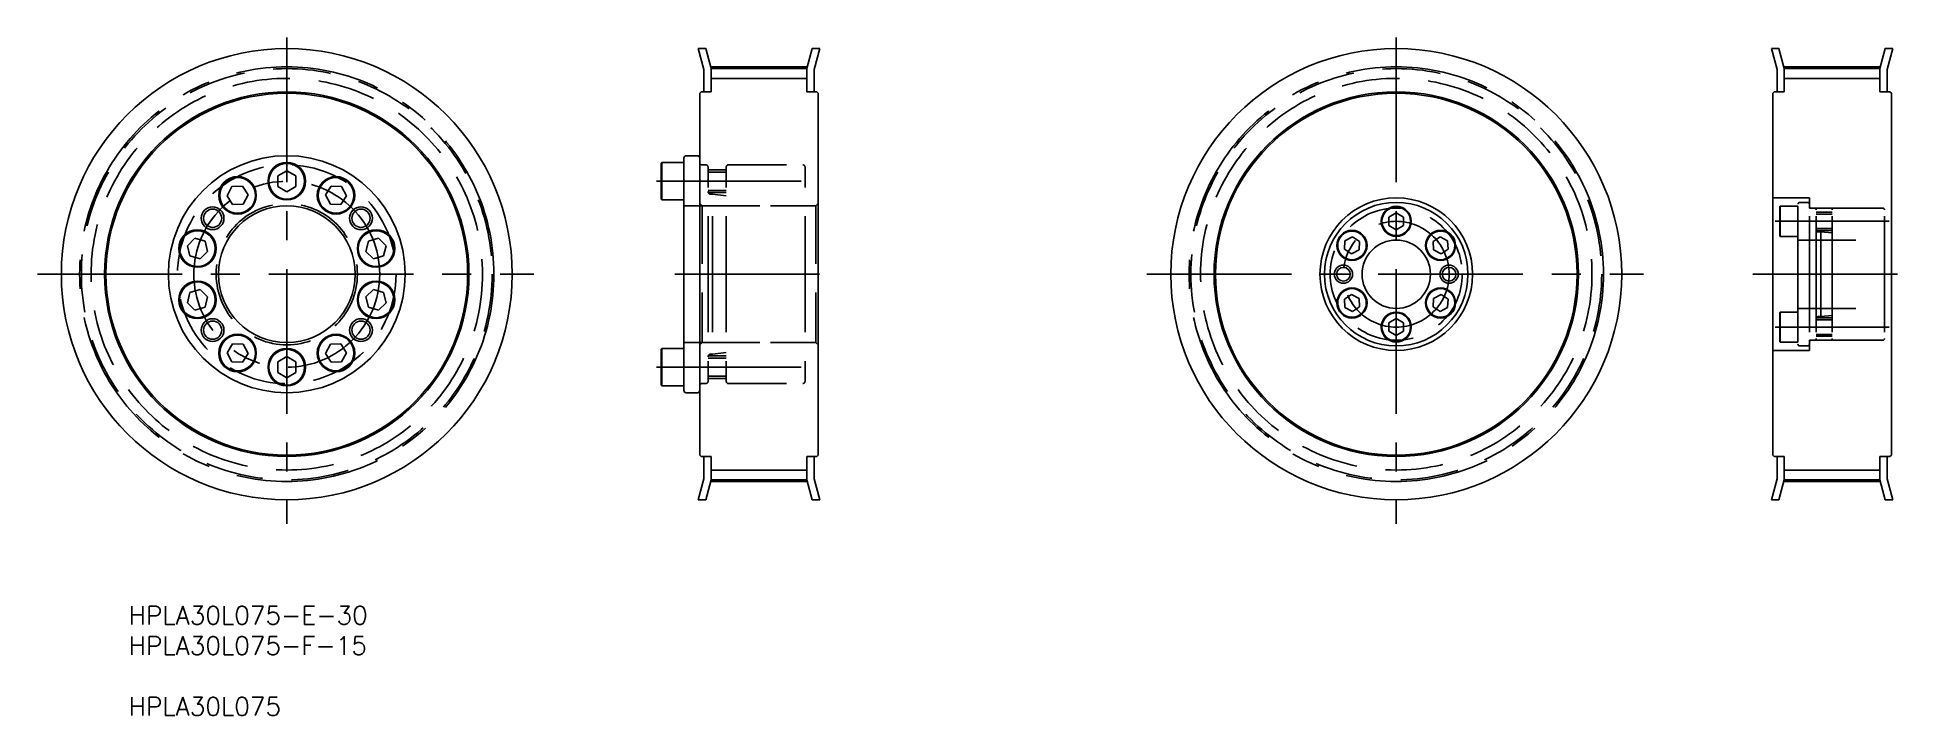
# Model space of a CAD drawing. Extents: x -5 to 406, y 5 to 154.
import ezdxf

# ---------------------------------------------------------------- set-up
doc = ezdxf.new("R2010")
doc.units = 0
doc.linetypes.add('CENTER', pattern=[50.8, 31.75, -6.35, 6.35, -6.35])
doc.linetypes.add('DASHED', pattern=[19.05, 12.7, -6.35])
doc.layers.get('0').update_dxf_attribs({"linetype": 'CONTINUOUS'})
doc.layers.add('CENTER', color=1, linetype='CENTER')
doc.styles.add('MISUMI', font='txt.shx')

# ---------------------------------------------------------------- blocks, each defined once
blk = doc.blocks.new('*U6')
at = {"color": 7, "linetype": 'CONTINUOUS', "style": 'MISUMI'}
for s, p in [('HPLA30L075-E-30', (15.05, 25.31)), ('HPLA30L075-F-15', (15.05, 18.65)), ('HPLA30L075', (15.05, 5.31))]:
    blk.add_text(s, height=4, dxfattribs=at).set_placement(p)

msp = doc.modelspace()

# ---------------------------------------------------------------- linework, layer by layer
at = {"color": 7, "linetype": 'CONTINUOUS'}
for p, q in [((140.09, 151.64), (141.75, 151.64)), ((140.09, 151.64), (141.32, 147.03)), ((141.75, 151.64), (142.92, 147.24)), ((163.92, 147.24), (165.1, 151.64)), ((165.1, 151.64), (166.76, 151.64)), ((165.52, 147.03), (166.76, 151.64)), ((375.69, 151.64), (377.35, 151.64)), ((375.69, 151.64), (376.93, 147.03)), ((377.35, 151.64), (378.53, 147.24)), ((399.53, 147.24), (400.71, 151.64)), ((400.71, 151.64), (402.37, 151.64)), ((401.13, 147.03), (402.37, 151.64)), ((141.32, 142.14), (141.32, 147.03)), ((142.92, 147.24), (163.92, 147.24)), ((142.92, 142.14), (142.92, 147.24)), ((163.92, 142.14), (163.92, 147.24)), ((165.52, 142.14), (165.52, 147.03)), ((376.93, 142.14), (376.93, 147.03)), ((378.53, 147.24), (399.53, 147.24)), ((378.53, 142.14), (378.53, 147.24)), ((399.53, 142.14), (399.53, 147.24)), ((401.13, 142.14), (401.13, 147.03)), ((140.72, 142.14), (140.42, 141.84)), ((140.42, 62.44), (140.42, 141.84)), ((140.72, 142.14), (142.92, 142.14)), ((163.92, 142.14), (166.12, 142.14)), ((166.12, 142.14), (166.42, 141.84)), ((166.42, 62.44), (166.42, 141.84)), ((376.33, 142.14), (376.03, 141.84)), ((376.03, 62.44), (376.03, 141.84)), ((376.33, 142.14), (378.53, 142.14)), ((399.53, 142.14), (401.73, 142.14)), ((401.73, 142.14), (402.03, 141.84)), ((402.03, 62.44), (402.03, 141.84)), ((136.92, 102.14), (136.92, 127.64)), ((137.42, 128.14), (139.92, 128.14)), ((140.42, 102.14), (140.42, 127.64)), ((49.73, 124.85), (47.73, 123.7)), ((47.73, 123.7), (47.73, 121.39)), ((51.73, 123.7), (49.73, 124.85)), ((51.73, 121.39), (51.73, 123.7)), ((131.92, 126.47), (132.04, 126.67)), ((131.92, 118.62), (131.92, 126.47)), ((132.04, 118.42), (132.04, 126.67)), ((132.04, 126.67), (136.92, 126.67)), ((136.92, 118.42), (136.92, 126.67)), ((136.92, 120.04), (136.92, 125.04)), ((37.69, 121.4), (36.61, 119.36)), ((36.61, 119.36), (37.83, 117.41)), ((40, 121.48), (37.69, 121.4)), ((41.23, 119.53), (40, 121.48)), ((40.14, 117.49), (41.23, 119.53)), ((47.73, 121.39), (49.73, 120.24)), ((49.73, 120.24), (51.73, 121.39)), ((58.23, 119.53), (59.45, 121.48)), ((59.31, 117.49), (58.23, 119.53)), ((59.45, 121.48), (61.76, 121.4)), ((62.85, 119.36), (61.62, 117.41)), ((61.76, 121.4), (62.85, 119.36)), ((37.83, 117.41), (40.14, 117.49)), ((61.62, 117.41), (59.31, 117.49)), ((131.92, 118.62), (132.04, 118.42)), ((132.04, 118.42), (136.92, 118.42)), ((293.33, 115.59), (291.73, 114.67)), ((294.93, 114.67), (293.33, 115.59)), ((294.13, 115.13), (294.13, 115.13)), ((136.92, 114.89), (136.92, 114.89)), ((291.73, 114.67), (291.73, 112.82)), ((291.73, 112.82), (293.33, 111.9)), ((293.33, 111.9), (294.93, 112.82)), ((294.53, 114.9), (294.53, 114.9)), ((294.93, 112.82), (294.93, 114.67)), ((29.56, 110.01), (27.9, 108.4)), ((27.9, 108.4), (28.46, 106.16)), ((31.78, 109.37), (29.56, 110.01)), ((30.68, 105.53), (32.34, 107.13)), ((32.34, 107.13), (31.78, 109.37)), ((67.12, 107.13), (67.68, 109.37)), ((68.78, 105.53), (67.12, 107.13)), ((67.68, 109.37), (69.9, 110.01)), ((69.9, 110.01), (71.56, 108.4)), ((71.56, 108.4), (71, 106.16)), ((136.92, 108.52), (136.92, 108.52)), ((282.06, 109.47), (281.96, 107.62)), ((281.96, 107.62), (283.51, 106.62)), ((283.7, 110.31), (282.06, 109.47)), ((283.51, 106.62), (285.15, 107.46)), ((285.25, 109.3), (283.7, 110.31)), ((285.15, 107.46), (285.25, 109.3)), ((301.42, 109.3), (302.97, 110.31)), ((301.51, 107.46), (301.42, 109.3)), ((303.16, 106.62), (301.51, 107.46)), ((302.97, 110.31), (304.61, 109.47)), ((304.71, 107.62), (303.16, 106.62)), ((304.61, 109.47), (304.71, 107.62)), ((28.46, 106.16), (30.68, 105.53)), ((71, 106.16), (68.78, 105.53)), ((28.46, 98.13), (30.68, 98.76)), ((30.68, 98.76), (32.34, 97.16)), ((68.78, 98.76), (67.12, 97.16)), ((71, 98.13), (68.78, 98.76)), ((136.92, 102.14), (136.92, 76.64)), ((140.42, 102.14), (140.42, 76.64)), ((27.9, 95.88), (28.46, 98.13)), ((29.56, 94.28), (27.9, 95.88)), ((31.78, 94.92), (29.56, 94.28)), ((32.34, 97.16), (31.78, 94.92)), ((67.12, 97.16), (67.68, 94.92)), ((67.68, 94.92), (69.9, 94.28)), ((69.9, 94.28), (71.56, 95.88)), ((71.56, 95.88), (71, 98.13)), ((283.51, 97.67), (281.96, 96.67)), ((281.96, 96.67), (282.06, 94.82)), ((282.06, 94.82), (283.7, 93.98)), ((285.15, 96.83), (283.51, 97.67)), ((283.7, 93.98), (285.25, 94.99)), ((285.25, 94.99), (285.15, 96.83)), ((301.42, 94.99), (301.51, 96.83)), ((302.97, 93.98), (301.42, 94.99)), ((301.51, 96.83), (303.16, 97.67)), ((304.61, 94.82), (302.97, 93.98)), ((303.16, 97.67), (304.71, 96.67)), ((304.71, 96.67), (304.61, 94.82)), ((293.33, 92.39), (291.73, 91.47)), ((291.73, 91.47), (291.73, 89.62)), ((294.93, 91.47), (293.33, 92.39)), ((294.93, 89.62), (294.93, 91.47)), ((36.61, 84.92), (37.83, 86.88)), ((37.83, 86.88), (40.14, 86.8)), ((40.14, 86.8), (41.23, 84.76)), ((59.31, 86.8), (58.23, 84.76)), ((61.62, 86.88), (59.31, 86.8)), ((62.85, 84.92), (61.62, 86.88)), ((291.73, 89.62), (293.33, 88.7)), ((293.33, 88.7), (294.93, 89.62)), ((37.69, 82.89), (36.61, 84.92)), ((40, 82.81), (37.69, 82.89)), ((41.23, 84.76), (40, 82.81)), ((47.73, 82.9), (49.73, 84.05)), ((47.73, 80.59), (47.73, 82.9)), ((49.73, 84.05), (51.73, 82.9)), ((51.73, 82.9), (51.73, 80.59)), ((58.23, 84.76), (59.45, 82.81)), ((59.45, 82.81), (61.76, 82.89)), ((61.76, 82.89), (62.85, 84.92)), ((131.92, 85.67), (132.04, 85.87)), ((131.92, 85.67), (131.92, 77.82)), ((132.04, 85.87), (132.04, 77.62)), ((132.04, 85.87), (136.92, 85.87)), ((136.92, 85.87), (136.92, 77.62)), ((136.92, 84.24), (136.92, 79.24)), ((49.73, 79.44), (47.73, 80.59)), ((51.73, 80.59), (49.73, 79.44)), ((131.92, 77.82), (132.04, 77.62)), ((132.04, 77.62), (136.92, 77.62)), ((137.42, 76.14), (139.92, 76.14)), ((140.72, 62.14), (140.42, 62.44)), ((140.72, 62.14), (142.92, 62.14)), ((141.32, 62.14), (141.32, 57.26)), ((142.92, 62.14), (142.92, 57.04)), ((163.92, 62.14), (166.12, 62.14)), ((163.92, 62.14), (163.92, 57.04)), ((165.52, 62.14), (165.52, 57.26)), ((166.12, 62.14), (166.42, 62.44)), ((376.33, 62.14), (376.03, 62.44)), ((376.33, 62.14), (378.53, 62.14)), ((376.93, 62.14), (376.93, 57.26)), ((378.53, 62.14), (378.53, 57.04)), ((399.53, 62.14), (401.73, 62.14)), ((399.53, 62.14), (399.53, 57.04)), ((401.13, 62.14), (401.13, 57.26)), ((401.73, 62.14), (402.03, 62.44)), ((140.09, 52.64), (141.32, 57.26)), ((141.75, 52.64), (142.92, 57.04)), ((142.92, 57.04), (163.92, 57.04)), ((163.92, 57.04), (165.1, 52.64)), ((165.52, 57.26), (166.76, 52.64)), ((375.69, 52.64), (376.93, 57.26)), ((377.35, 52.64), (378.53, 57.04)), ((378.53, 57.04), (399.53, 57.04)), ((399.53, 57.04), (400.71, 52.64)), ((401.13, 57.26), (402.37, 52.64)), ((140.09, 52.64), (141.75, 52.64)), ((165.1, 52.64), (166.76, 52.64)), ((375.69, 52.64), (377.35, 52.64)), ((400.71, 52.64), (402.37, 52.64))]:
    msp.add_line(p, q, dxfattribs=at)
at = {"color": 3, "linetype": 'CONTINUOUS'}
for p, q in [((142.92, 145.11), (163.92, 145.11)), ((378.53, 145.11), (399.53, 145.11)), ((142.92, 59.17), (163.92, 59.17)), ((378.53, 59.17), (399.53, 59.17))]:
    msp.add_line(p, q, dxfattribs=at)
at = {"color": 3, "linetype": 'DASHED'}
for p, q in [((140.83, 126.14), (141.72, 126.14)), ((142.22, 102.14), (142.22, 125.64)), ((146.22, 125.04), (142.22, 125.04)), ((146.22, 124.54), (142.22, 124.54)), ((146.22, 102.14), (146.22, 125.64)), ((146.72, 126.14), (163.02, 126.14)), ((163.52, 102.14), (163.52, 125.64)), ((146.22, 120.54), (142.22, 120.54)), ((146.22, 120.04), (142.22, 120.04)), ((142.82, 119.67), (143.22, 119.67)), ((143.22, 102.14), (143.22, 119.67)), ((143.22, 119.67), (146.22, 119.33)), ((136.92, 117.14), (163.52, 117.14)), ((140.42, 117.64), (140.92, 117.14)), ((140.92, 117.14), (165.92, 117.14)), ((140.92, 117.14), (140.92, 87.14)), ((166.42, 117.64), (165.92, 117.14)), ((165.92, 117.14), (165.92, 87.14)), ((376.03, 118.89), (384.03, 118.89)), ((377.53, 116.88), (377.62, 117.04)), ((377.53, 110.61), (377.53, 116.88)), ((377.62, 110.44), (377.62, 117.04)), ((377.62, 117.04), (381.53, 117.04)), ((381.53, 102.14), (381.53, 117.49)), ((381.53, 110.44), (381.53, 117.04)), ((381.53, 111.74), (381.53, 115.74)), ((381.93, 117.89), (383.63, 117.89)), ((384.03, 116.64), (384.03, 118.89)), ((384.03, 102.14), (384.03, 117.49)), ((384.03, 116.64), (402.03, 116.64)), ((384.44, 116.64), (385.13, 116.64)), ((385.53, 102.14), (385.53, 116.24)), ((389.03, 115.74), (385.53, 115.74)), ((389.03, 115.34), (385.53, 115.34)), ((389.03, 102.14), (389.03, 116.24)), ((389.43, 116.64), (400.13, 116.64)), ((400.53, 102.14), (400.53, 116.24)), ((389.03, 112.14), (385.53, 112.14)), ((389.03, 111.74), (385.55, 111.74)), ((385.94, 111.44), (386.53, 111.44)), ((386.53, 111.44), (389.03, 111.19)), ((386.53, 102.14), (386.53, 111.44)), ((377.53, 110.61), (377.62, 110.44)), ((377.62, 110.44), (381.53, 110.44)), ((381.53, 109.64), (400.53, 109.64)), ((142.22, 102.14), (142.22, 78.64)), ((143.22, 102.14), (143.22, 84.62)), ((146.22, 102.14), (146.22, 78.64)), ((163.52, 102.14), (163.52, 78.64)), ((381.53, 102.14), (381.53, 86.79)), ((384.03, 102.14), (384.03, 86.79)), ((385.53, 102.14), (385.53, 88.04)), ((386.53, 102.14), (386.53, 92.84)), ((389.03, 102.14), (389.03, 88.04)), ((400.53, 102.14), (400.53, 88.04)), ((381.53, 94.64), (400.53, 94.64)), ((377.53, 93.68), (377.62, 93.84)), ((377.53, 93.68), (377.53, 87.41)), ((377.62, 93.84), (381.53, 93.84)), ((377.62, 93.84), (377.62, 87.24)), ((381.53, 93.84), (381.53, 87.24)), ((381.53, 92.54), (381.53, 88.54)), ((389.03, 92.14), (385.53, 92.14)), ((389.03, 92.54), (385.55, 92.54)), ((385.94, 92.84), (386.53, 92.84)), ((386.53, 92.84), (389.03, 93.09)), ((136.92, 87.14), (163.52, 87.14)), ((140.42, 86.64), (140.92, 87.14)), ((140.92, 87.14), (165.92, 87.14)), ((166.42, 86.64), (165.92, 87.14)), ((377.53, 87.41), (377.62, 87.24)), ((377.62, 87.24), (381.53, 87.24)), ((381.93, 86.39), (383.63, 86.39)), ((384.03, 87.64), (384.03, 85.39)), ((384.03, 87.64), (402.03, 87.64)), ((384.44, 87.64), (385.13, 87.64)), ((389.03, 88.94), (385.53, 88.94)), ((389.03, 88.54), (385.53, 88.54)), ((389.43, 87.64), (400.13, 87.64)), ((146.22, 84.24), (142.22, 84.24)), ((146.22, 83.74), (142.22, 83.74)), ((142.82, 84.62), (143.22, 84.62)), ((143.22, 84.62), (146.22, 84.96)), ((376.03, 85.39), (384.03, 85.39)), ((140.83, 78.14), (141.72, 78.14)), ((146.22, 79.74), (142.22, 79.74)), ((146.22, 79.24), (142.22, 79.24)), ((146.72, 78.14), (163.02, 78.14))]:
    msp.add_line(p, q, dxfattribs=at)
at = {"color": 7, "linetype": 'CONTINUOUS'}
for centre, radius in [((49.73, 102.14), 49.5), ((293.33, 102.14), 49.5), ((49.73, 102.14), 40), ((49.73, 102.14), 39.7), ((293.33, 102.14), 40), ((293.33, 102.14), 39.7), ((49.73, 102.14), 26), ((38.92, 119.44), 4.12), ((38.92, 119.44), 3.92), ((49.73, 122.54), 4.12), ((49.73, 122.54), 3.92), ((60.54, 119.44), 4.12), ((60.54, 119.44), 3.92), ((33.44, 114.42), 2), ((49.73, 102.14), 15), ((66.02, 114.42), 2), ((293.33, 102.14), 16.75), ((293.33, 102.14), 15.75), ((293.33, 113.74), 3.3), ((293.33, 113.74), 3.14), ((30.12, 107.77), 4.12), ((30.12, 107.77), 3.92), ((69.34, 107.77), 4.12), ((69.34, 107.77), 3.92), ((283.61, 108.46), 3.3), ((283.61, 108.46), 3.14), ((303.06, 108.46), 3.3), ((303.06, 108.46), 3.14), ((293.33, 102.14), 7.5), ((281.73, 102.14), 2), ((281.73, 102.14), 1.5), ((304.93, 102.14), 2), ((304.93, 102.14), 1.5), ((30.12, 96.52), 4.12), ((30.12, 96.52), 3.92), ((69.34, 96.52), 4.12), ((69.34, 96.52), 3.92), ((283.61, 95.83), 3.3), ((283.61, 95.83), 3.14), ((303.06, 95.83), 3.3), ((303.06, 95.83), 3.14), ((33.44, 89.87), 2), ((66.02, 89.87), 2), ((293.33, 90.54), 3.3), ((293.33, 90.54), 3.14), ((38.92, 84.84), 4.12), ((38.92, 84.84), 3.92), ((60.54, 84.84), 4.12), ((60.54, 84.84), 3.92), ((49.73, 81.74), 4.12), ((49.73, 81.74), 3.92)]:
    msp.add_circle(centre, radius, dxfattribs=at)
at = {"color": 3, "linetype": 'DASHED'}
for centre, radius in [((49.73, 102.14), 45.1), ((49.73, 102.14), 42.97), ((293.33, 102.14), 45.1), ((293.33, 102.14), 42.97), ((49.73, 102.14), 24), ((49.73, 102.14), 15.5), ((293.33, 102.14), 14.5)]:
    msp.add_circle(centre, radius, dxfattribs=at)
at = {"color": 3}
for centre in [(33.44, 114.42), (66.02, 114.42), (33.44, 89.87), (66.02, 89.87)]:
    msp.add_circle(centre, 2.5, dxfattribs=at)
at = {"color": 7, "linetype": 'CONTINUOUS'}
for centre, start, end in [((137.42, 127.64), 90, 180.0009), ((139.92, 127.64), 0, 90), ((137.42, 76.64), 179.9991, 270), ((139.92, 76.64), 270, 0)]:
    msp.add_arc(centre, 0.5, start, end, dxfattribs=at)
at = {"color": 3, "linetype": 'DASHED'}
for centre, radius, start, end in [((140.83, 126.55), 0.41, 180, 270), ((141.72, 125.64), 0.5, 0, 90), ((146.72, 125.64), 0.5, 90, 180), ((163.02, 125.64), 0.5, 0, 90), ((142.82, 120.27), 0.6, 180, 270), ((381.93, 117.49), 0.4, 90, 180), ((383.63, 117.49), 0.4, 0, 90), ((384.44, 117.05), 0.41, 180, 270), ((385.13, 116.24), 0.4, 0, 90), ((389.43, 116.24), 0.4, 90, 180), ((400.13, 116.24), 0.4, 0, 90), ((385.94, 111.85), 0.41, 180, 270), ((385.94, 92.43), 0.41, 90, 180), ((381.93, 86.79), 0.4, 180, 270), ((383.63, 86.79), 0.4, 270, 0), ((384.44, 87.23), 0.41, 90, 180), ((385.13, 88.04), 0.4, 270, 0), ((389.43, 88.04), 0.4, 180, 270), ((400.13, 88.04), 0.4, 270, 0), ((142.82, 84.02), 0.6, 90, 180), ((140.83, 77.73), 0.41, 90, 180), ((141.72, 78.64), 0.5, 270, 0), ((146.72, 78.64), 0.5, 180, 270), ((163.02, 78.64), 0.5, 270, 0)]:
    msp.add_arc(centre, radius, start, end, dxfattribs=at)
at = {"layer": 'CENTER', "color": 1, "linetype": 'CENTER'}
for p, q in [((49.73, 154.08), (49.73, 47.4)), ((293.33, 154.08), (293.33, 47.4)), ((142.82, 147.62), (164.03, 147.62)), ((378.43, 147.62), (399.63, 147.62)), ((130.92, 122.54), (164.52, 122.54)), ((376.53, 113.74), (401.53, 113.74)), ((-5.02, 102.14), (103.98, 102.14)), ((134.92, 102.14), (168.9, 102.14)), ((238.59, 102.14), (347.58, 102.14)), ((371.6, 102.14), (406.03, 102.14)), ((376.53, 90.54), (401.53, 90.54)), ((130.92, 81.74), (164.52, 81.74)), ((142.82, 56.66), (164.03, 56.66)), ((378.43, 56.66), (399.63, 56.66))]:
    msp.add_line(p, q, dxfattribs=at)
for centre, radius in [((49.73, 102.14), 45.48), ((293.33, 102.14), 45.48), ((49.73, 102.14), 20.4), ((293.33, 102.14), 11.6)]:
    msp.add_circle(centre, radius, dxfattribs=at)

# ---------------------------------------------------------------- block references
at = {"color": 7, "linetype": 'CONTINUOUS'}
msp.add_blockref('*U6', (0, 0), dxfattribs=at)

doc.saveas('drawing.dxf')
